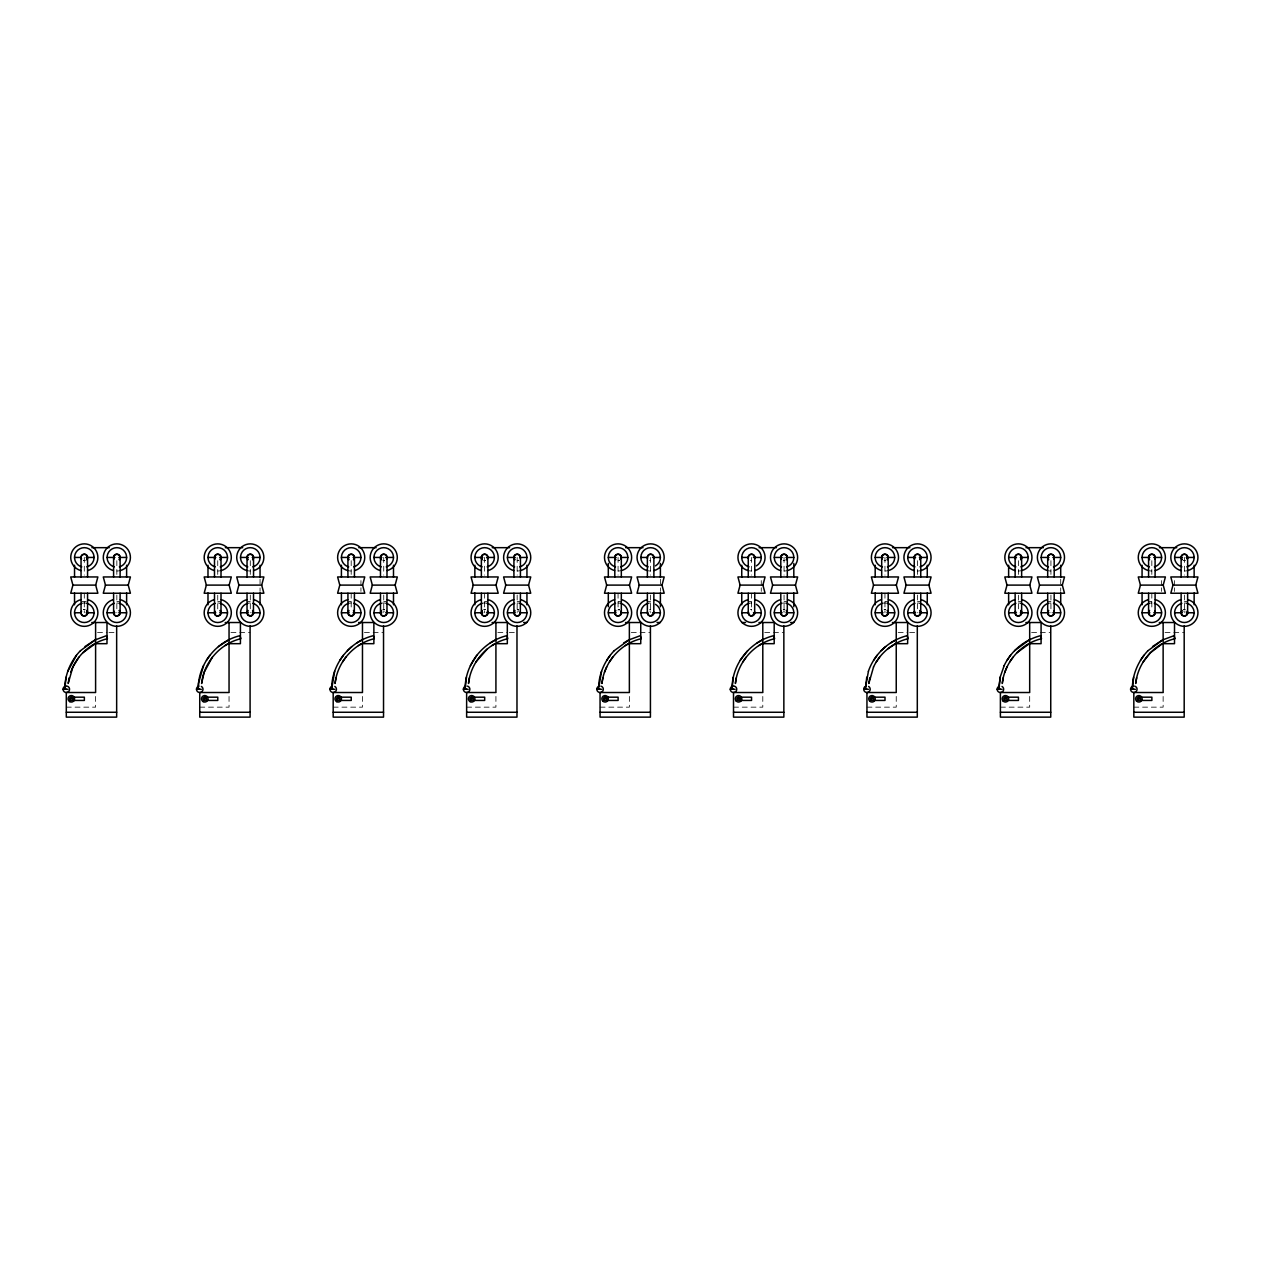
<?xml version="1.0" encoding="UTF-8"?>
<svg xmlns="http://www.w3.org/2000/svg" width="1261" height="1261" viewBox="0 0 1261 1261"><rect width="100%" height="100%" fill="white"/><g stroke="black" fill="none" stroke-linecap="round" stroke-linejoin="round"><path stroke-width="0.75" stroke-dasharray="5 3.75" d="M382.887 611.144L384.573 611.144M517.168 611.144L518.807 611.144M649.778 611.144L650.613 611.144M783.207 611.144L784.894 611.144M1183.543 611.144L1185.214 611.144M97.507 632.533L107.075 632.533M108.998 632.533L116.658 632.533M230.952 632.533L250.088 632.533M364.397 632.533L383.533 632.533M497.827 632.533L507.411 632.533M509.318 632.533L516.978 632.533M631.272 632.533L650.424 632.533M764.718 632.533L783.853 632.533M898.163 632.533L907.731 632.533M909.638 632.533L917.299 632.533M1031.593 632.533L1050.744 632.533M1165.038 632.533L1184.189 632.533M66.297 707.153L95.6 707.153L95.6 692.51M199.742 707.153L229.045 707.153L229.045 692.51M333.188 707.153L362.474 707.153L362.474 692.51M466.633 707.153L495.92 707.153L495.92 692.51M600.063 707.153L629.365 707.153L629.365 692.51M733.508 707.153L762.795 707.153L762.795 692.51M866.953 707.153L896.24 707.153L896.24 692.51M1000.399 707.153L1029.685 707.153L1029.685 692.51M1133.828 707.153L1163.131 707.153L1163.131 692.51M1184.378 557.441L1184.378 575.095M1184.378 595.019L1184.378 612.767M1174.621 580.58L1174.621 586.002M1174.621 587.815L1174.621 591.425M1161.602 580.58L1161.602 586.002M1161.602 587.815L1161.602 591.425M1151.829 560.688L1151.829 575.095M1151.829 593.237L1151.829 608.858M1060.706 579.193L1060.706 591.425M1050.933 560.688L1050.933 575.095M1050.933 595.019L1050.933 612.767M1018.384 560.688L1018.384 575.095M1018.384 595.192L1018.384 608.858M917.504 560.688L917.504 575.095M917.504 595.019L917.504 612.767M884.954 557.441L884.954 575.095M884.954 593.237L884.954 612.767M784.058 557.441L784.058 575.095M784.058 595.019L784.058 612.767M761.266 580.58L761.266 586.002M761.266 587.815L761.266 591.425M751.509 557.441L751.509 575.095M751.509 593.237L751.509 610.813M660.386 579.193L660.386 591.425M650.613 557.441L650.613 575.095M650.613 595.019L650.613 612.767M618.063 557.441L618.063 575.095M618.063 593.237L618.063 610.813M517.168 557.441L517.168 575.095M517.168 595.019L517.168 612.767M484.634 557.441L484.634 575.095M484.634 593.237L484.634 612.767M383.738 557.441L383.738 575.095M383.738 595.019L383.738 612.767M360.945 580.58L360.945 586.002M360.945 587.815L360.945 591.425M351.188 560.688L351.188 575.095M351.188 593.237L351.188 608.858M260.05 579.193L260.05 591.425M250.293 560.688L250.293 575.095M250.293 595.019L250.293 612.767M217.743 560.688L217.743 575.095M217.743 595.192L217.743 608.858M116.847 560.688L116.847 575.095M116.847 595.019L116.847 612.767M84.298 557.441L84.298 575.095M84.298 593.237L84.298 612.767M348.241 601.765A11.396 11.396 0 0 1 351.188 601.371M348.666 603.325A9.757 9.757 0 0 1 351.188 602.994M383.738 601.371A11.396 11.396 0 0 1 386.686 601.765M381.2 603.325A9.757 9.757 0 0 1 386.26 603.325M351.188 571.012A13.572 13.572 0 0 1 347.673 570.539M120.362 570.539A13.572 13.572 0 0 1 116.847 571.012M81.35 601.765A11.396 11.396 0 0 1 87.245 601.765M81.776 603.325A9.757 9.757 0 0 1 86.836 603.325M116.847 601.371A11.396 11.396 0 0 1 119.795 601.765M116.847 602.994A9.757 9.757 0 0 1 119.385 603.325M221.258 570.539A13.572 13.572 0 0 1 217.743 571.012M217.743 601.371A11.396 11.396 0 0 1 220.691 601.765M217.743 602.994A9.757 9.757 0 0 1 220.265 603.325M247.345 601.765A11.396 11.396 0 0 1 250.293 601.371M247.771 603.325A9.757 9.757 0 0 1 250.293 602.994M250.293 571.012A13.572 13.572 0 0 1 246.778 570.539M520.683 570.539A13.572 13.572 0 0 1 517.168 571.012M484.634 601.371A11.396 11.396 0 0 1 487.581 601.765M482.096 603.325A9.757 9.757 0 0 1 487.156 603.325M517.168 601.371A11.396 11.396 0 0 1 520.115 601.765M517.168 602.994A9.757 9.757 0 0 1 519.705 603.325M888.469 570.539A13.572 13.572 0 0 1 884.954 571.012M921.003 570.539A13.572 13.572 0 0 1 917.504 571.012M884.954 601.371A11.396 11.396 0 0 1 887.902 601.765M882.416 603.325A9.757 9.757 0 0 1 887.476 603.325M917.504 601.371A11.396 11.396 0 0 1 920.451 601.765M917.504 602.994A9.757 9.757 0 0 1 920.026 603.325M787.573 570.539A13.572 13.572 0 0 1 784.058 571.012M748.561 601.765A11.396 11.396 0 0 1 751.509 601.371M748.987 603.325A9.757 9.757 0 0 1 751.509 602.994M784.058 601.371A11.396 11.396 0 0 1 787.006 601.765M781.521 603.325A9.757 9.757 0 0 1 786.58 603.325M751.509 571.012A13.572 13.572 0 0 1 747.994 570.539M1187.894 570.539A13.572 13.572 0 0 1 1184.378 571.012M1148.881 601.765A11.396 11.396 0 0 1 1151.829 601.371M1149.307 603.325A9.757 9.757 0 0 1 1151.829 602.994M1184.378 601.371A11.396 11.396 0 0 1 1187.326 601.765M1184.378 602.994A9.757 9.757 0 0 1 1186.9 603.325M1151.829 571.012A13.572 13.572 0 0 1 1148.314 570.539M621.578 570.539A13.572 13.572 0 0 1 618.063 571.012M618.063 601.371A11.396 11.396 0 0 1 621.011 601.765M618.063 602.994A9.757 9.757 0 0 1 620.601 603.325M647.665 601.765A11.396 11.396 0 0 1 650.613 601.371M648.091 603.325A9.757 9.757 0 0 1 650.613 602.994M650.613 571.012A13.572 13.572 0 0 1 647.098 570.539M1021.899 570.539A13.572 13.572 0 0 1 1018.384 571.012M1018.384 601.371A11.396 11.396 0 0 1 1021.347 601.765M1018.384 602.994A9.757 9.757 0 0 1 1020.921 603.325M1047.986 601.765A11.396 11.396 0 0 1 1050.933 601.371M1048.411 603.325A9.757 9.757 0 0 1 1050.933 602.994M1050.933 571.012A13.572 13.572 0 0 1 1047.418 570.539M518.807 560.247L517.168 560.688A3.247 3.247 0 0 0 518.807 560.247M619.703 560.247L618.063 560.688A3.247 3.247 0 0 0 619.703 560.247M85.149 560.578L83.462 560.578A3.247 3.247 0 0 0 85.149 560.578M384.573 560.578L382.887 560.578A3.247 3.247 0 0 0 384.573 560.578M84.298 609.504L83.462 609.615A3.247 3.247 0 0 1 85.149 609.615L84.298 609.504M485.469 560.578L483.783 560.578A3.247 3.247 0 0 0 485.469 560.578M383.738 609.504L382.887 609.615A3.247 3.247 0 0 1 384.573 609.615L383.738 609.504M784.894 560.578L783.207 560.578A3.247 3.247 0 0 0 784.894 560.578M484.634 609.504L483.783 609.615A3.247 3.247 0 0 1 485.469 609.615L484.634 609.504M885.789 560.578L884.103 560.578A3.247 3.247 0 0 0 885.789 560.578M650.613 609.504L649.778 609.615A3.247 3.247 0 0 1 650.613 609.504M751.509 609.504L750.673 609.615A3.247 3.247 0 0 1 751.509 609.504M784.058 609.504L783.207 609.615A3.247 3.247 0 0 1 784.894 609.615L784.058 609.504M1185.214 560.578L1183.543 560.578A3.247 3.247 0 0 0 1185.214 560.578M884.954 609.504L884.103 609.615A3.247 3.247 0 0 1 885.789 609.615L884.954 609.504M1184.378 609.504L1183.543 609.615A3.247 3.247 0 0 1 1185.214 609.615L1184.378 609.504M751.509 560.688L750.673 560.578A3.247 3.247 0 0 0 751.509 560.688M650.613 560.688L649.778 560.578A3.247 3.247 0 0 0 650.613 560.688M618.915 609.615L618.063 609.504A3.247 3.247 0 0 1 619.703 609.946L618.915 609.615M518.019 609.615L517.168 609.504A3.247 3.247 0 0 1 518.807 609.946L518.019 609.615"/><path stroke-width="1.5" d="M64.831 687.655C65.131 673.926 70.931 660.512 80.468 650.66M198.276 687.655C198.544 663.57 216.561 641.266 239.968 635.686L240.883 638.665M331.722 687.655C332.006 663.57 350.006 641.25 373.414 635.686L374.328 638.665M465.167 687.655C465.451 663.57 483.436 641.25 506.859 635.686L507.773 638.665M598.691 686.157C599.227 672.917 605.138 660.197 614.233 650.66M732.137 686.157C733.019 662.608 750.847 641.155 773.734 635.686L774.648 638.665M865.487 687.655L868.419 671.278M998.933 687.655L1000.178 677.141L1004.166 665.635M1132.362 687.655C1132.63 673.91 1138.525 660.543 1147.999 650.66M72.917 585.104L70.726 593.237L97.869 593.237L95.694 585.104L97.869 576.955L70.726 576.955L72.917 585.104L95.694 585.104M81.051 576.955L81.051 557.441C80.893 553.248 87.718 553.248 87.561 557.441L87.561 576.955M87.561 557.441L86.599 559.742A3.247 3.247 0 0 0 86.804 555.344A3.247 3.247 0 0 0 82.438 554.761A3.247 3.247 0 0 0 81.492 559.064L81.051 557.441M81.051 612.767L81.492 611.144A3.247 3.247 0 0 0 82.438 615.431A3.247 3.247 0 0 0 86.804 614.848A3.247 3.247 0 0 0 86.599 610.466C90.76 614.864 81.224 618.82 81.051 612.767L81.051 593.237M105.467 585.104L103.276 593.237L130.419 593.237L128.244 585.104L130.419 576.955L103.276 576.955L105.467 585.104L128.244 585.104M113.6 576.955L113.6 557.441C113.443 553.248 120.268 553.248 120.11 557.441L120.11 576.955M120.11 557.441L119.149 559.742A3.247 3.247 0 0 0 119.338 555.344A3.247 3.247 0 0 0 114.987 554.761A3.247 3.247 0 0 0 114.026 559.064L113.6 557.441M113.6 612.767L114.026 611.144A3.247 3.247 0 0 0 114.987 615.431A3.247 3.247 0 0 0 119.338 614.848A3.247 3.247 0 0 0 119.149 610.466C123.31 614.864 113.774 618.82 113.6 612.767L113.6 593.237M206.347 585.104L204.172 593.237L231.315 593.237L229.139 585.104L231.315 576.955L204.172 576.955L206.347 585.104L229.139 585.104M214.496 576.955L214.496 557.441C214.338 553.248 221.164 553.248 221.006 557.441L221.006 576.955M221.006 557.441L220.044 559.742A3.247 3.247 0 0 0 220.234 555.344A3.247 3.247 0 0 0 215.883 554.761A3.247 3.247 0 0 0 214.922 559.064L214.496 557.441M214.496 612.767L214.922 611.144A3.247 3.247 0 0 0 215.883 615.431A3.247 3.247 0 0 0 220.234 614.848A3.247 3.247 0 0 0 220.044 610.466C224.206 614.864 214.669 618.82 214.496 612.767L214.496 593.237M238.896 585.104L236.721 593.237L263.864 593.237L261.689 585.104L263.864 576.955L236.721 576.955L238.896 585.104L261.689 585.104M247.03 576.955L247.03 557.441C246.872 553.248 253.697 553.248 253.54 557.441L253.54 576.955M253.54 557.441L252.594 559.742A3.247 3.247 0 0 0 252.594 555.139A3.247 3.247 0 0 0 247.991 555.139A3.247 3.247 0 0 0 247.991 559.742L247.03 557.441M253.54 612.767L252.594 610.466A3.247 3.247 0 0 1 252.594 615.069A3.247 3.247 0 0 1 247.991 615.069L247.03 612.767L247.991 610.466A3.247 3.247 0 0 0 247.991 615.069L251.128 615.904L253.429 613.603L253.54 593.237M339.792 585.104L337.617 593.237L364.76 593.237L362.585 585.104L364.76 576.955L337.617 576.955L339.792 585.104L362.585 585.104M347.926 576.955L347.926 557.441C347.768 553.248 354.593 553.248 354.436 557.441L354.436 576.955M354.436 557.441L353.49 559.742A3.247 3.247 0 0 0 353.49 555.139A3.247 3.247 0 0 0 348.887 555.139A3.247 3.247 0 0 0 348.887 559.742L347.926 557.441M354.436 612.767L353.49 610.466A3.247 3.247 0 0 1 353.49 615.069A3.247 3.247 0 0 1 348.887 615.069L347.926 612.767L348.887 610.466A3.247 3.247 0 0 0 348.887 615.069L352.024 615.904L354.325 613.603L354.436 593.237M372.342 585.104L370.167 593.237L397.31 593.237L395.119 585.104L397.31 576.955L370.167 576.955L372.342 585.104L395.119 585.104M380.475 576.955L380.475 557.441C380.318 553.248 387.143 553.248 386.985 557.441L386.985 576.955M386.985 557.441L386.544 559.064A3.247 3.247 0 0 0 385.598 554.761A3.247 3.247 0 0 0 381.232 555.344A3.247 3.247 0 0 0 381.437 559.742L380.475 557.441M380.475 612.767L381.437 610.466A3.247 3.247 0 0 0 381.232 614.848A3.247 3.247 0 0 0 385.598 615.431A3.247 3.247 0 0 0 386.544 611.144C389.239 615.794 380.475 618.142 380.475 612.767L380.475 593.237M473.238 585.104L471.062 593.237L498.205 593.237L496.014 585.104L498.205 576.955L471.062 576.955L473.238 585.104L496.014 585.104M481.371 576.955L481.371 557.441C481.213 553.248 488.039 553.248 487.881 557.441L487.881 576.955M487.881 557.441L487.44 559.064A3.247 3.247 0 0 0 486.494 554.761A3.247 3.247 0 0 0 482.128 555.344A3.247 3.247 0 0 0 482.332 559.742L481.371 557.441M481.371 612.767L482.332 610.466A3.247 3.247 0 0 0 482.128 614.848A3.247 3.247 0 0 0 486.494 615.431A3.247 3.247 0 0 0 487.44 611.144C490.135 615.794 481.371 618.142 481.371 612.767L481.371 593.237M505.787 585.104L503.596 593.237L530.739 593.237L528.564 585.104L530.739 576.955L503.596 576.955L505.787 585.104L528.564 585.104M513.921 576.955L513.921 557.441C513.763 553.248 520.588 553.248 520.43 557.441L520.43 576.955M520.43 557.441L520.32 558.276A3.247 3.247 0 0 0 516.332 554.288A3.247 3.247 0 0 0 514.866 559.742L513.921 557.441M520.43 612.767L520.32 611.916A3.247 3.247 0 0 1 516.332 615.904L514.031 613.603L514.866 610.466A3.247 3.247 0 0 0 516.332 615.904L518.807 615.589L520.32 613.603L520.43 593.237M606.683 585.104L604.492 593.237L631.635 593.237L629.46 585.104L631.635 576.955L604.492 576.955L606.683 585.104L629.46 585.104M614.816 576.955L614.816 557.441C614.659 553.248 621.484 553.248 621.326 557.441L621.326 576.955M621.326 557.441L620.885 559.064A3.247 3.247 0 0 0 619.939 554.761A3.247 3.247 0 0 0 615.573 555.344A3.247 3.247 0 0 0 615.762 559.742L614.816 557.441M614.816 612.767L615.762 610.466A3.247 3.247 0 0 0 615.573 614.848A3.247 3.247 0 0 0 619.939 615.431A3.247 3.247 0 0 0 620.885 611.144C623.58 615.794 614.816 618.142 614.816 612.767L614.816 593.237M639.217 585.104L637.041 593.237L664.184 593.237L662.009 585.104L664.184 576.955L637.041 576.955L639.217 585.104L662.009 585.104M647.366 576.955L647.366 557.441C647.208 553.248 654.033 553.248 653.876 557.441L653.876 576.955M653.876 557.441L653.765 558.276A3.247 3.247 0 0 0 650.613 554.178A3.247 3.247 0 0 0 647.476 558.276L647.366 557.441M653.876 612.767L653.765 611.916A3.247 3.247 0 0 1 650.613 616.014L648.312 615.069L647.476 611.916A3.247 3.247 0 0 0 650.613 616.014L653.765 613.603L653.876 593.237M740.112 585.104L737.937 593.237L765.08 593.237L762.905 585.104L765.08 576.955L737.937 576.955L740.112 585.104L762.905 585.104M748.262 576.955L748.262 557.441C748.088 553.248 754.929 553.248 754.756 557.441L754.756 576.955M754.756 557.441L754.645 558.276A3.247 3.247 0 0 0 751.509 554.178A3.247 3.247 0 0 0 748.372 558.276L748.262 557.441M754.756 612.767L754.645 611.916A3.247 3.247 0 0 1 751.509 616.014L749.207 615.069L748.372 611.916A3.247 3.247 0 0 0 751.509 616.014L754.645 613.603L754.756 593.237M772.662 585.104L770.487 593.237L797.63 593.237L795.455 585.104L797.63 576.955L770.487 576.955L772.662 585.104L795.455 585.104M780.795 576.955L780.795 557.441C780.638 553.248 787.463 553.248 787.305 557.441L787.305 576.955M787.305 557.441L786.36 559.742A3.247 3.247 0 0 0 786.549 555.344A3.247 3.247 0 0 0 782.183 554.761A3.247 3.247 0 0 0 781.237 559.064L780.795 557.441M780.795 612.767L781.237 611.144A3.247 3.247 0 0 0 782.183 615.431A3.247 3.247 0 0 0 786.549 614.848A3.247 3.247 0 0 0 786.36 610.466C790.505 614.864 780.985 618.82 780.795 612.767L780.795 593.237M873.558 585.104L871.383 593.237L898.526 593.237L896.335 585.104L898.526 576.955L871.383 576.955L873.558 585.104L896.335 585.104M881.691 576.955L881.691 557.441C881.534 553.248 888.359 553.248 888.201 557.441L888.201 576.955M888.201 557.441L887.255 559.742A3.247 3.247 0 0 0 887.445 555.344A3.247 3.247 0 0 0 883.078 554.761A3.247 3.247 0 0 0 882.133 559.064L881.691 557.441M881.691 612.767L882.133 611.144A3.247 3.247 0 0 0 883.078 615.431A3.247 3.247 0 0 0 887.445 614.848A3.247 3.247 0 0 0 887.255 610.466C891.401 614.864 881.88 618.82 881.691 612.767L881.691 593.237M906.107 585.104L903.932 593.237L931.075 593.237L928.884 585.104L931.075 576.955L903.932 576.955L906.107 585.104L928.884 585.104M914.241 576.955L914.241 557.441C914.083 553.248 920.908 553.248 920.751 557.441L920.751 576.955M920.751 557.441L919.805 559.742A3.247 3.247 0 0 0 919.994 555.344A3.247 3.247 0 0 0 915.628 554.761A3.247 3.247 0 0 0 914.682 559.064L914.241 557.441M914.241 612.767L914.682 611.144A3.247 3.247 0 0 0 915.628 615.431A3.247 3.247 0 0 0 919.994 614.848A3.247 3.247 0 0 0 919.805 610.466C923.95 614.864 914.414 618.82 914.241 612.767L914.241 593.237M1007.003 585.104L1004.812 593.237L1031.955 593.237L1029.78 585.104L1031.955 576.955L1004.812 576.955L1007.003 585.104L1029.78 585.104M1015.137 576.955L1015.137 557.441C1014.979 553.248 1021.804 553.248 1021.646 557.441L1021.646 576.955M1021.646 557.441L1020.685 559.742A3.247 3.247 0 0 0 1020.89 555.344A3.247 3.247 0 0 0 1016.524 554.761A3.247 3.247 0 0 0 1015.578 559.064L1015.137 557.441M1015.137 612.767L1015.578 611.144A3.247 3.247 0 0 0 1016.524 615.431A3.247 3.247 0 0 0 1020.89 614.848A3.247 3.247 0 0 0 1020.685 610.466C1024.846 614.864 1015.31 618.82 1015.137 612.767L1015.137 593.237M1039.553 585.104L1037.362 593.237L1064.505 593.237L1062.329 585.104L1064.505 576.955L1037.362 576.955L1039.553 585.104L1062.329 585.104M1047.686 576.955L1047.686 557.441C1047.528 553.248 1054.354 553.248 1054.196 557.441L1054.196 576.955M1054.196 557.441L1053.755 559.064A3.247 3.247 0 0 0 1052.809 554.761A3.247 3.247 0 0 0 1048.443 555.344A3.247 3.247 0 0 0 1048.632 559.742L1047.686 557.441M1047.686 612.767L1048.632 610.466A3.247 3.247 0 0 0 1048.443 614.848A3.247 3.247 0 0 0 1052.809 615.431A3.247 3.247 0 0 0 1053.755 611.144C1056.45 615.794 1047.686 618.142 1047.686 612.767L1047.686 593.237M1140.448 585.104L1138.257 593.237L1165.4 593.237L1163.225 585.104L1165.4 576.955L1138.257 576.955L1140.448 585.104L1163.225 585.104M1148.582 576.955L1148.582 557.441C1148.424 553.248 1155.249 553.248 1155.092 557.441L1155.092 576.955M1155.092 557.441L1154.65 559.064A3.247 3.247 0 0 0 1153.705 554.761A3.247 3.247 0 0 0 1149.338 555.344A3.247 3.247 0 0 0 1149.528 559.742L1148.582 557.441M1148.582 612.767L1149.528 610.466A3.247 3.247 0 0 0 1149.338 614.848A3.247 3.247 0 0 0 1153.705 615.431A3.247 3.247 0 0 0 1154.65 611.144C1157.346 615.794 1148.566 618.142 1148.582 612.767L1148.582 593.237M1172.982 585.104L1170.807 593.237L1197.95 593.237L1195.775 585.104L1197.95 576.955L1170.807 576.955L1172.982 585.104L1195.775 585.104M1181.131 576.955L1181.131 557.441C1180.958 553.248 1187.799 553.248 1187.626 557.441L1187.626 576.955M1187.626 557.441L1187.2 559.064A3.247 3.247 0 0 0 1186.238 554.761A3.247 3.247 0 0 0 1181.888 555.344A3.247 3.247 0 0 0 1182.077 559.742L1181.131 557.441M1181.131 612.767L1182.077 610.466A3.247 3.247 0 0 0 1181.888 614.848A3.247 3.247 0 0 0 1186.238 615.431A3.247 3.247 0 0 0 1187.2 611.144C1189.895 615.794 1181.116 618.142 1181.131 612.767L1181.131 593.237M69.134 677.819L68.173 683.494L72.87 666.959L78.907 657.17M336.009 677.819L335.063 683.494C337.254 662.482 353.301 643.835 373.871 638.807L373.871 643.677L362.474 643.677L362.474 692.51L333.188 692.51L333.188 717.131L383.533 717.131L383.533 625.866M469.455 677.819L468.509 683.494C470.7 662.482 486.746 643.835 507.316 638.807M602.9 677.819L601.938 683.494C604.129 662.482 620.191 643.835 640.746 638.807M736.329 677.819L735.384 683.494C737.59 662.482 753.621 643.835 774.191 638.807M869.775 677.819L868.829 683.494L873.542 666.959M1003.22 677.819L1002.274 683.494C1004.45 662.482 1020.512 643.835 1041.082 638.807M1136.665 677.819L1135.704 683.494C1137.911 662.482 1153.941 643.835 1174.511 638.807M66.108 677.141L64.752 689.168L67.858 689.341M466.428 677.141L465.073 689.168L468.178 689.341M733.319 677.141L731.963 689.168L735.068 689.341M866.748 677.141L865.393 689.168L868.498 689.341M1000.194 677.141L998.838 689.168L1001.943 689.341M1133.639 677.141L1132.283 689.168L1135.389 689.341M71.341 698.799L71.341 697.175M204.771 698.799L204.771 697.175M338.216 698.799L338.216 697.175M471.661 698.799L471.661 697.175M605.091 698.799L605.091 697.175M738.536 698.799L738.536 697.175M871.981 698.799L871.981 697.175M1005.427 698.799L1005.427 697.175M1138.856 698.799L1138.856 697.175M334.654 671.278L331.627 689.168L334.732 689.341M601.544 671.278L598.518 689.168L601.623 689.341M67.779 671.278L76.48 655.263M70.726 672.286C76.29 656.019 90.272 642.984 106.98 638.807M203.525 665.635L198.529 683.163L198.198 689.168L201.303 689.341M604.492 672.286L606.667 666.959M868.403 671.262C874.362 653.907 889.336 640.084 907.179 635.686L908.093 638.665M1004.812 672.286L1006.987 666.959M470.4 665.635L476.8 655.263M873.526 666.959C880.068 653.166 892.82 642.558 907.636 638.807M1004.15 665.619C1011.133 650.897 1024.799 639.626 1040.609 635.686L1041.539 638.665M212.352 657.17L204.14 672.286L201.618 683.494C203.825 662.498 219.855 643.835 240.425 638.807M606.73 660.26L610.214 655.247M1140.496 660.26L1143.979 655.247M206.441 660.275L209.925 655.263M339.871 660.275L343.355 655.263M342.535 661.915L345.813 657.186M475.964 661.915L487.282 648.958M609.41 661.915L612.704 657.186M740.207 660.275L747.694 650.676M742.855 661.915L746.134 657.186M873.637 660.275L877.12 655.263M876.285 661.915L879.579 657.186M1007.082 660.275L1010.565 655.263M1009.73 661.915L1013.024 657.186M1143.175 661.915L1150.253 652.851L1162.469 643.646M80.499 650.676L95.19 639.894L106.523 635.686L107.453 638.665M82.722 652.851L96.593 642.7M347.374 650.676L351.866 646.562M614.265 650.676L628.955 639.894L640.289 635.686L641.218 638.665M881.14 650.676L885.632 646.562M1014.585 650.676L1029.275 639.91M1016.807 652.851L1030.678 642.7M1148.014 650.676L1162.721 639.894L1174.054 635.686L1174.968 638.665M84.991 646.562L95.19 639.91M218.437 646.562L228.635 639.91M887.602 648.958L897.249 642.7M1152.522 646.562L1162.721 639.91M225.041 645.569L230.038 642.7M356.784 642.952L362.08 639.91M358.487 645.569L361.812 643.646M490.23 642.952L495.526 639.91M491.932 645.569L495.258 643.646M623.675 642.952L628.955 639.91M625.377 645.569L630.358 642.7M757.12 642.952L762.401 639.91M758.807 645.569L763.803 642.7M890.55 642.952L895.846 639.91M91.895 547.668L109.25 547.668M225.341 547.668L242.695 547.668M358.786 547.668L376.141 547.668M492.216 547.668L509.586 547.668M625.661 547.668L643.015 547.668M759.106 547.668L776.461 547.668M892.552 547.668L909.906 547.668M1025.981 547.668L1043.336 547.668M1159.426 547.668L1176.781 547.668M74.541 557.441L80.405 557.441M86.252 557.441L94.071 557.441M107.09 557.441L114.893 557.441M118.802 557.441L126.62 557.441M207.986 557.441L215.789 557.441M219.698 557.441L227.516 557.441M240.52 557.441L248.338 557.441M252.247 557.441L260.05 557.441M341.416 557.441L349.234 557.441M353.143 557.441L360.945 557.441M373.965 557.441L381.784 557.441M385.693 557.441L393.495 557.441M474.861 557.441L482.679 557.441M486.573 557.441L494.391 557.441M507.411 557.441L515.213 557.441M521.077 557.441L526.94 557.441M608.306 557.441L616.109 557.441M621.972 557.441L627.836 557.441M640.856 557.441L646.704 557.441M652.567 557.441L660.386 557.441M741.752 557.441L747.6 557.441M753.463 557.441L761.266 557.441M774.286 557.441L782.104 557.441M786.013 557.441L793.815 557.441M875.181 557.441L882.999 557.441M886.909 557.441L894.711 557.441M907.731 557.441L915.549 557.441M919.442 557.441L927.261 557.441M1008.627 557.441L1016.445 557.441M1020.338 557.441L1028.156 557.441M1041.176 557.441L1048.979 557.441M1052.888 557.441L1060.706 557.441M1142.072 557.441L1149.874 557.441M1153.783 557.441L1161.602 557.441M1174.621 557.441L1182.424 557.441M1186.333 557.441L1194.135 557.441M74.541 612.767L80.405 612.767M86.252 612.767L94.071 612.767M107.09 612.767L114.893 612.767M118.802 612.767L126.62 612.767M207.986 612.767L215.789 612.767M219.698 612.767L227.516 612.767M240.52 612.767L248.338 612.767M252.247 612.767L260.05 612.767M341.416 612.767L349.234 612.767M353.143 612.767L360.945 612.767M373.965 612.767L381.784 612.767M385.693 612.767L393.495 612.767M474.861 612.767L482.679 612.767M486.573 612.767L494.391 612.767M507.411 612.767L515.213 612.767M521.077 612.767L526.94 612.767M608.306 612.767L616.109 612.767M621.972 612.767L627.836 612.767M640.856 612.767L646.704 612.767M652.567 612.767L660.386 612.767M741.752 612.767L747.6 612.767M753.463 612.767L761.266 612.767M774.286 612.767L782.104 612.767M786.013 612.767L793.815 612.767M875.181 612.767L882.999 612.767M886.909 612.767L894.711 612.767M907.731 612.767L915.549 612.767M919.442 612.767L927.261 612.767M1008.627 612.767L1016.445 612.767M1020.338 612.767L1028.156 612.767M1041.176 612.767L1048.979 612.767M1052.888 612.767L1060.706 612.767M1142.072 612.767L1149.874 612.767M1153.783 612.767L1161.602 612.767M1174.621 612.767L1182.424 612.767M1186.333 612.767L1194.135 612.767M91.769 622.524L106.98 622.524L106.98 643.677L95.6 643.677M225.215 622.524L240.425 622.524L240.425 643.677L229.045 643.677M358.644 622.524L373.871 622.524L373.871 637.168M492.089 622.524L507.316 622.524L507.316 643.677L495.92 643.677L495.92 692.51L466.633 692.51L466.633 717.131L516.978 717.131L516.978 625.866M523.614 622.524L526.94 622.524M625.535 622.524L640.746 622.524L640.746 643.677L629.365 643.677M657.06 622.524L660.386 622.524M741.752 622.524L745.566 622.524M758.98 622.524L774.191 622.524L774.191 643.677L762.795 643.677M790.505 622.524L793.815 622.524M892.41 622.524L907.636 622.524L907.636 643.677L896.24 643.677M1025.855 622.524L1041.082 622.524L1041.082 643.677L1029.685 643.677M1159.3 622.524L1174.511 622.524L1174.511 643.677L1163.131 643.677L1163.131 692.51L1133.828 692.51L1133.828 717.131L1184.189 717.131L1184.189 625.866M63.05 689.247L66.297 689.247M196.495 689.247L199.742 689.247M329.925 689.247L333.188 689.247M463.37 689.247L466.633 689.247M596.816 689.247L600.063 689.247M730.261 689.247L733.508 689.247M863.69 689.247L866.953 689.247M997.136 689.247L1000.399 689.247M1130.581 689.247L1133.828 689.247M73.374 697.175L84.361 697.175L84.361 700.438L73.374 700.438M206.804 697.175L217.79 697.175L217.79 700.438L206.804 700.438M340.249 697.175L351.236 697.175L351.236 700.438L340.249 700.438M473.695 697.175L484.681 697.175L484.681 700.438L473.695 700.438M607.14 697.175L618.111 697.175L618.111 700.438L606.636 700.438M740.57 697.175L751.556 697.175L751.556 700.438L740.081 700.438M874.015 697.175L885.001 697.175L885.001 700.438L874.015 700.438M1007.46 697.175L1018.447 697.175L1018.447 700.438L1007.46 700.438M1140.89 697.175L1151.876 697.175L1151.876 700.438L1140.89 700.438M66.297 712.26L116.658 712.26M199.742 712.26L250.088 712.26M333.188 712.26L383.533 712.26M466.633 712.26L516.978 712.26M600.063 712.26L650.424 712.26M733.508 712.26L783.853 712.26M866.953 712.26L917.299 712.26M1000.399 712.26L1050.744 712.26M1133.828 712.26L1184.189 712.26M1194.135 565.243L1194.135 577.223M1194.135 592.985L1194.135 604.791M1187.626 593.237L1187.626 612.767M1163.131 622.524L1163.131 641.754M1155.092 593.237L1155.092 612.767M1142.072 565.243L1142.072 577.223M1142.072 592.985L1142.072 604.791M1060.706 565.243L1060.706 577.223M1060.706 592.985L1060.706 604.791M1054.196 593.237L1054.196 612.767M1050.744 625.866L1050.744 717.131L1000.399 717.131L1000.399 692.51L1029.685 692.51L1029.685 622.524M1021.646 593.237L1021.646 612.767M1008.627 565.243L1008.627 577.223M1008.627 592.985L1008.627 604.791M927.261 565.243L927.261 577.223M927.261 592.985L927.261 604.791M920.751 593.237L920.751 612.767M917.299 625.866L917.299 717.131L866.953 717.131L866.953 692.51L896.24 692.51L896.24 622.524M888.201 593.237L888.201 612.767M875.181 565.243L875.181 577.223M875.181 592.985L875.181 604.791M793.815 563.431L793.815 577.223M793.815 592.985L793.815 606.762M787.305 593.237L787.305 612.767M783.853 625.866L783.853 717.131L733.508 717.131L733.508 692.51L762.795 692.51L762.795 622.524M748.262 593.237L748.262 612.767M741.752 565.243L741.752 577.223M741.752 592.985L741.752 604.791M740.979 696.766L740.979 700.832M660.386 563.431L660.386 577.223M660.386 592.985L660.386 606.762M650.424 625.866L650.424 717.131L600.063 717.131L600.063 692.51L629.365 692.51L629.365 622.524M647.366 593.237L647.366 612.767M621.326 593.237L621.326 612.767M608.306 563.431L608.306 577.223M608.306 592.985L608.306 606.762M607.534 696.766L607.534 700.832M526.94 565.243L526.94 577.223M526.94 592.985L526.94 604.791M513.921 593.237L513.921 612.767M495.92 622.524L495.92 641.754M487.881 593.237L487.881 612.767M474.861 565.243L474.861 577.223M474.861 592.985L474.861 604.791M393.495 565.243L393.495 577.223M393.495 592.985L393.495 604.791M386.985 593.237L386.985 612.767M362.474 622.524L362.474 641.754M347.926 593.237L347.926 612.767M341.416 565.243L341.416 577.223M341.416 592.985L341.416 604.791M260.05 565.243L260.05 577.223M260.05 592.985L260.05 604.791M250.088 625.866L250.088 717.131L199.742 717.131L199.742 692.51L229.045 692.51L229.045 622.524M247.03 593.237L247.03 612.767M221.006 593.237L221.006 612.767M207.986 565.243L207.986 577.223M207.986 592.985L207.986 604.791M126.62 565.243L126.62 577.223M126.62 592.985L126.62 604.791M120.11 593.237L120.11 612.767M116.658 625.866L116.658 717.131L66.297 717.131L66.297 692.51L95.6 692.51L95.6 622.524M87.561 593.237L87.561 612.767M74.541 565.243L74.541 577.223M74.541 592.985L74.541 604.791M73.768 696.766L73.768 700.832M334.811 686.425A3.247 3.247 0 0 1 335.489 691.548A3.247 3.247 0 0 1 330.366 690.87A3.247 3.247 0 0 1 332.337 686.11M347.673 570.539A13.572 13.572 0 0 1 340.076 549.654A13.572 13.572 0 0 1 362.301 549.654A13.572 13.572 0 0 1 354.704 570.539M380.223 570.539A13.572 13.572 0 0 1 372.61 549.654A13.572 13.572 0 0 1 394.851 549.654A13.572 13.572 0 0 1 387.237 570.539M353.71 603.325A9.757 9.757 0 0 1 359.18 618.363A9.757 9.757 0 0 1 343.181 618.363A9.757 9.757 0 0 1 348.666 603.325M354.704 599.653A13.572 13.572 0 0 1 362.301 620.554A13.572 13.572 0 0 1 340.076 620.554A13.572 13.572 0 0 1 347.673 599.653M387.237 599.653A13.572 13.572 0 0 1 394.851 620.554A13.572 13.572 0 0 1 372.61 620.554A13.572 13.572 0 0 1 380.223 599.653M386.26 603.325A9.757 9.757 0 0 1 391.73 618.363A9.757 9.757 0 0 1 375.731 618.363A9.757 9.757 0 0 1 381.2 603.325M348.666 566.867A9.757 9.757 0 0 1 343.181 551.829A9.757 9.757 0 0 1 359.18 551.829A9.757 9.757 0 0 1 353.71 566.867M381.2 566.867A9.757 9.757 0 0 1 375.731 551.829A9.757 9.757 0 0 1 391.73 551.829A9.757 9.757 0 0 1 386.26 566.867M67.148 686.11A3.247 3.247 0 0 1 68.803 691.343A3.247 3.247 0 0 1 63.349 690.618A3.247 3.247 0 0 1 66.297 686M80.799 570.539A13.572 13.572 0 0 1 73.185 549.654A13.572 13.572 0 0 1 95.426 549.654A13.572 13.572 0 0 1 87.813 570.539M113.332 570.539A13.572 13.572 0 0 1 105.735 549.654A13.572 13.572 0 0 1 127.96 549.654A13.572 13.572 0 0 1 120.362 570.539M86.836 603.325A9.757 9.757 0 0 1 92.305 618.363A9.757 9.757 0 0 1 76.306 618.363A9.757 9.757 0 0 1 81.776 603.325M87.813 599.653A13.572 13.572 0 0 1 95.426 620.554A13.572 13.572 0 0 1 73.185 620.554A13.572 13.572 0 0 1 80.799 599.653M120.362 599.653A13.572 13.572 0 0 1 127.96 620.554A13.572 13.572 0 0 1 105.735 620.554A13.572 13.572 0 0 1 113.332 599.653M119.385 603.325A9.757 9.757 0 0 1 124.855 618.363A9.757 9.757 0 0 1 108.856 618.363A9.757 9.757 0 0 1 114.325 603.325M81.776 566.867A9.757 9.757 0 0 1 76.306 551.829A9.757 9.757 0 0 1 92.305 551.829A9.757 9.757 0 0 1 86.836 566.867M114.325 566.867A9.757 9.757 0 0 1 108.856 551.829A9.757 9.757 0 0 1 124.855 551.829A9.757 9.757 0 0 1 119.385 566.867M201.366 686.425A3.247 3.247 0 0 1 202.044 691.548A3.247 3.247 0 0 1 196.921 690.87A3.247 3.247 0 0 1 198.907 686.11M214.228 570.539A13.572 13.572 0 0 1 206.631 549.654A13.572 13.572 0 0 1 228.856 549.654A13.572 13.572 0 0 1 221.258 570.539M246.778 570.539A13.572 13.572 0 0 1 239.18 549.654A13.572 13.572 0 0 1 261.405 549.654A13.572 13.572 0 0 1 253.808 570.539M220.265 603.325A9.757 9.757 0 0 1 225.751 618.363A9.757 9.757 0 0 1 209.752 618.363A9.757 9.757 0 0 1 215.221 603.325M221.258 599.653A13.572 13.572 0 0 1 228.856 620.554A13.572 13.572 0 0 1 206.631 620.554A13.572 13.572 0 0 1 214.228 599.653M253.808 599.653A13.572 13.572 0 0 1 261.405 620.554A13.572 13.572 0 0 1 239.18 620.554A13.572 13.572 0 0 1 246.778 599.653M252.815 603.325A9.757 9.757 0 0 1 258.284 618.363A9.757 9.757 0 0 1 242.285 618.363A9.757 9.757 0 0 1 247.771 603.325M215.221 566.867A9.757 9.757 0 0 1 209.752 551.829A9.757 9.757 0 0 1 225.751 551.829A9.757 9.757 0 0 1 220.265 566.867M247.771 566.867A9.757 9.757 0 0 1 242.285 551.829A9.757 9.757 0 0 1 258.284 551.829A9.757 9.757 0 0 1 252.815 566.867M467.468 686.11A3.247 3.247 0 0 1 469.297 691.107A3.247 3.247 0 0 1 463.969 691.107A3.247 3.247 0 0 1 465.782 686.11M481.119 570.539A13.572 13.572 0 0 1 473.505 549.654A13.572 13.572 0 0 1 495.746 549.654A13.572 13.572 0 0 1 488.133 570.539M513.668 570.539A13.572 13.572 0 0 1 506.055 549.654A13.572 13.572 0 0 1 528.296 549.654A13.572 13.572 0 0 1 520.683 570.539M487.156 603.325A9.757 9.757 0 0 1 492.625 618.363A9.757 9.757 0 0 1 476.626 618.363A9.757 9.757 0 0 1 482.096 603.325M488.133 599.653A13.572 13.572 0 0 1 495.746 620.554A13.572 13.572 0 0 1 473.505 620.554A13.572 13.572 0 0 1 481.119 599.653M520.683 599.653A13.572 13.572 0 0 1 528.296 620.554A13.572 13.572 0 0 1 506.055 620.554A13.572 13.572 0 0 1 513.668 599.653M519.705 603.325A9.757 9.757 0 0 1 525.175 618.363A9.757 9.757 0 0 1 509.176 618.363A9.757 9.757 0 0 1 514.646 603.325M482.096 566.867A9.757 9.757 0 0 1 476.626 551.829A9.757 9.757 0 0 1 492.625 551.829A9.757 9.757 0 0 1 487.156 566.867M514.646 566.867A9.757 9.757 0 0 1 509.176 551.829A9.757 9.757 0 0 1 525.175 551.829A9.757 9.757 0 0 1 519.705 566.867M868.577 686.425A3.247 3.247 0 0 1 869.255 691.548A3.247 3.247 0 0 1 864.132 690.87A3.247 3.247 0 0 1 866.102 686.11M881.439 570.539A13.572 13.572 0 0 1 873.826 549.654A13.572 13.572 0 0 1 896.067 549.654A13.572 13.572 0 0 1 888.469 570.539M913.989 570.539A13.572 13.572 0 0 1 906.375 549.654A13.572 13.572 0 0 1 928.616 549.654A13.572 13.572 0 0 1 921.003 570.539M887.476 603.325A9.757 9.757 0 0 1 892.946 618.363A9.757 9.757 0 0 1 876.947 618.363A9.757 9.757 0 0 1 882.416 603.325M888.469 599.653A13.572 13.572 0 0 1 896.067 620.554A13.572 13.572 0 0 1 873.826 620.554A13.572 13.572 0 0 1 881.439 599.653M921.003 599.653A13.572 13.572 0 0 1 928.616 620.554A13.572 13.572 0 0 1 906.375 620.554A13.572 13.572 0 0 1 913.989 599.653M920.026 603.325A9.757 9.757 0 0 1 925.495 618.363A9.757 9.757 0 0 1 909.496 618.363A9.757 9.757 0 0 1 914.966 603.325M882.416 566.867A9.757 9.757 0 0 1 876.947 551.829A9.757 9.757 0 0 1 892.946 551.829A9.757 9.757 0 0 1 887.476 566.867M914.966 566.867A9.757 9.757 0 0 1 909.496 551.829A9.757 9.757 0 0 1 925.495 551.829A9.757 9.757 0 0 1 920.026 566.867M734.359 686.11A3.247 3.247 0 0 1 735.998 691.343A3.247 3.247 0 0 1 730.56 690.618A3.247 3.247 0 0 1 733.508 686M747.994 570.539A13.572 13.572 0 0 1 740.396 549.654A13.572 13.572 0 0 1 762.621 549.654A13.572 13.572 0 0 1 755.024 570.539M780.543 570.539A13.572 13.572 0 0 1 772.946 549.654A13.572 13.572 0 0 1 795.171 549.654A13.572 13.572 0 0 1 787.573 570.539M756.395 604.303A9.757 9.757 0 0 1 758.413 619.671A9.757 9.757 0 0 1 743.06 617.638A9.757 9.757 0 0 1 748.987 603.325M755.024 599.653A13.572 13.572 0 0 1 762.621 620.554A13.572 13.572 0 0 1 740.396 620.554A13.572 13.572 0 0 1 747.994 599.653M787.573 599.653A13.572 13.572 0 0 1 795.171 620.554A13.572 13.572 0 0 1 772.946 620.554A13.572 13.572 0 0 1 780.543 599.653M786.58 603.325A9.757 9.757 0 0 1 792.05 618.363A9.757 9.757 0 0 1 776.051 618.363A9.757 9.757 0 0 1 781.521 603.325M748.987 566.867A9.757 9.757 0 0 1 743.06 552.554A9.757 9.757 0 0 1 758.413 550.537A9.757 9.757 0 0 1 756.395 565.89M781.521 566.867A9.757 9.757 0 0 1 776.051 551.829A9.757 9.757 0 0 1 792.05 551.829A9.757 9.757 0 0 1 786.58 566.867M1134.679 686.11A3.247 3.247 0 0 1 1136.492 691.107A3.247 3.247 0 0 1 1131.164 691.107A3.247 3.247 0 0 1 1132.993 686.11M1148.314 570.539A13.572 13.572 0 0 1 1140.716 549.654A13.572 13.572 0 0 1 1162.941 549.654A13.572 13.572 0 0 1 1155.344 570.539M1180.863 570.539A13.572 13.572 0 0 1 1173.266 549.654A13.572 13.572 0 0 1 1195.491 549.654A13.572 13.572 0 0 1 1187.894 570.539M1154.367 603.325A9.757 9.757 0 0 1 1159.836 618.363A9.757 9.757 0 0 1 1143.837 618.363A9.757 9.757 0 0 1 1149.307 603.325M1155.344 599.653A13.572 13.572 0 0 1 1162.941 620.554A13.572 13.572 0 0 1 1140.716 620.554A13.572 13.572 0 0 1 1148.314 599.653M1187.894 599.653A13.572 13.572 0 0 1 1195.491 620.554A13.572 13.572 0 0 1 1173.266 620.554A13.572 13.572 0 0 1 1180.863 599.653M1186.9 603.325A9.757 9.757 0 0 1 1192.37 618.363A9.757 9.757 0 0 1 1176.387 618.363A9.757 9.757 0 0 1 1181.856 603.325M1149.307 566.867A9.757 9.757 0 0 1 1143.837 551.829A9.757 9.757 0 0 1 1159.836 551.829A9.757 9.757 0 0 1 1154.367 566.867M1181.856 566.867A9.757 9.757 0 0 1 1176.387 551.829A9.757 9.757 0 0 1 1192.37 551.829A9.757 9.757 0 0 1 1186.9 566.867M600.914 686.11A3.247 3.247 0 0 1 602.742 691.107A3.247 3.247 0 0 1 597.399 691.107A3.247 3.247 0 0 1 599.227 686.11M614.548 570.539A13.572 13.572 0 0 1 606.951 549.654A13.572 13.572 0 0 1 629.192 549.654A13.572 13.572 0 0 1 621.578 570.539M647.098 570.539A13.572 13.572 0 0 1 639.5 549.654A13.572 13.572 0 0 1 661.726 549.654A13.572 13.572 0 0 1 654.128 570.539M620.601 603.325A9.757 9.757 0 0 1 626.071 618.363A9.757 9.757 0 0 1 610.072 618.363A9.757 9.757 0 0 1 615.541 603.325M621.578 599.653A13.572 13.572 0 0 1 629.192 620.554A13.572 13.572 0 0 1 606.951 620.554A13.572 13.572 0 0 1 614.548 599.653M654.128 599.653A13.572 13.572 0 0 1 661.726 620.554A13.572 13.572 0 0 1 639.5 620.554A13.572 13.572 0 0 1 647.098 599.653M655.499 604.303A9.757 9.757 0 0 1 657.517 619.671A9.757 9.757 0 0 1 642.164 617.638A9.757 9.757 0 0 1 648.091 603.325M615.541 566.867A9.757 9.757 0 0 1 610.072 551.829A9.757 9.757 0 0 1 626.071 551.829A9.757 9.757 0 0 1 620.601 566.867M648.091 566.867A9.757 9.757 0 0 1 642.164 552.554A9.757 9.757 0 0 1 657.517 550.537A9.757 9.757 0 0 1 655.499 565.89M1002.022 686.425A3.247 3.247 0 0 1 1002.7 691.548A3.247 3.247 0 0 1 997.577 690.87A3.247 3.247 0 0 1 999.547 686.11M1014.884 570.539A13.572 13.572 0 0 1 1007.271 549.654A13.572 13.572 0 0 1 1029.512 549.654A13.572 13.572 0 0 1 1021.899 570.539M1047.418 570.539A13.572 13.572 0 0 1 1039.821 549.654A13.572 13.572 0 0 1 1062.061 549.654A13.572 13.572 0 0 1 1054.448 570.539M1020.921 603.325A9.757 9.757 0 0 1 1026.391 618.363A9.757 9.757 0 0 1 1010.392 618.363A9.757 9.757 0 0 1 1015.862 603.325M1021.899 599.653A13.572 13.572 0 0 1 1029.512 620.554A13.572 13.572 0 0 1 1007.271 620.554A13.572 13.572 0 0 1 1014.884 599.653M1054.448 599.653A13.572 13.572 0 0 1 1062.061 620.554A13.572 13.572 0 0 1 1039.821 620.554A13.572 13.572 0 0 1 1047.418 599.653M1053.471 603.325A9.757 9.757 0 0 1 1058.941 618.363A9.757 9.757 0 0 1 1042.942 618.363A9.757 9.757 0 0 1 1048.411 603.325M1015.862 566.867A9.757 9.757 0 0 1 1010.392 551.829A9.757 9.757 0 0 1 1026.391 551.829A9.757 9.757 0 0 1 1020.921 566.867M1048.411 566.867A9.757 9.757 0 0 1 1042.942 551.829A9.757 9.757 0 0 1 1058.941 551.829A9.757 9.757 0 0 1 1053.471 566.867M337.396 700.218A1.624 1.624 0 0 0 339.839 698.799A1.624 1.624 0 0 0 337.396 697.396A1.624 1.624 0 0 0 337.396 700.218M336.592 701.62A3.247 3.247 0 0 0 341.479 698.799A3.247 3.247 0 0 0 336.592 695.977A3.247 3.247 0 0 0 336.592 701.62M70.521 700.218A1.624 1.624 0 0 0 72.965 698.799A1.624 1.624 0 0 0 70.521 697.396A1.624 1.624 0 0 0 70.521 700.218M69.702 701.62A3.247 3.247 0 0 0 74.588 698.799A3.247 3.247 0 0 0 69.702 695.977A3.247 3.247 0 0 0 69.702 701.62M203.967 700.218A1.624 1.624 0 0 0 206.41 698.799A1.624 1.624 0 0 0 203.967 697.396A1.624 1.624 0 0 0 203.967 700.218M203.147 701.62A3.247 3.247 0 0 0 208.033 698.799A3.247 3.247 0 0 0 203.147 695.977A3.247 3.247 0 0 0 203.147 701.62M470.842 700.218A1.624 1.624 0 0 0 473.285 698.799A1.624 1.624 0 0 0 470.842 697.396A1.624 1.624 0 0 0 470.842 700.218M470.038 701.62A3.247 3.247 0 0 0 474.908 698.799A3.247 3.247 0 0 0 470.038 695.977A3.247 3.247 0 0 0 470.038 701.62M871.162 700.218A1.624 1.624 0 0 0 873.605 698.799A1.624 1.624 0 0 0 871.162 697.396A1.624 1.624 0 0 0 871.162 700.218M869.68 701.1A3.247 3.247 0 0 0 875.118 699.65A3.247 3.247 0 0 0 871.146 695.662A3.247 3.247 0 0 0 869.68 701.1M737.732 700.218A1.624 1.624 0 0 0 740.16 698.799A1.624 1.624 0 0 0 737.732 697.396A1.624 1.624 0 0 0 737.732 700.218M736.235 701.1A3.247 3.247 0 0 0 741.689 699.65A3.247 3.247 0 0 0 737.701 695.662A3.247 3.247 0 0 0 736.235 701.1M1138.053 700.218A1.624 1.624 0 0 0 1140.496 698.799A1.624 1.624 0 0 0 1138.053 697.396A1.624 1.624 0 0 0 1138.053 700.218M1136.555 701.1A3.247 3.247 0 0 0 1142.009 699.65A3.247 3.247 0 0 0 1138.021 695.662A3.247 3.247 0 0 0 1136.555 701.1M604.287 700.218A1.624 1.624 0 0 0 606.73 698.799A1.624 1.624 0 0 0 604.287 697.396A1.624 1.624 0 0 0 604.287 700.218M602.79 701.1A3.247 3.247 0 0 0 608.243 699.65A3.247 3.247 0 0 0 604.255 695.662A3.247 3.247 0 0 0 602.79 701.1M1004.607 700.218A1.624 1.624 0 0 0 1007.05 698.799A1.624 1.624 0 0 0 1004.607 697.396A1.624 1.624 0 0 0 1004.607 700.218M1003.125 701.1A3.247 3.247 0 0 0 1008.564 699.65A3.247 3.247 0 0 0 1004.576 695.662A3.247 3.247 0 0 0 1003.125 701.1"/></g></svg>
